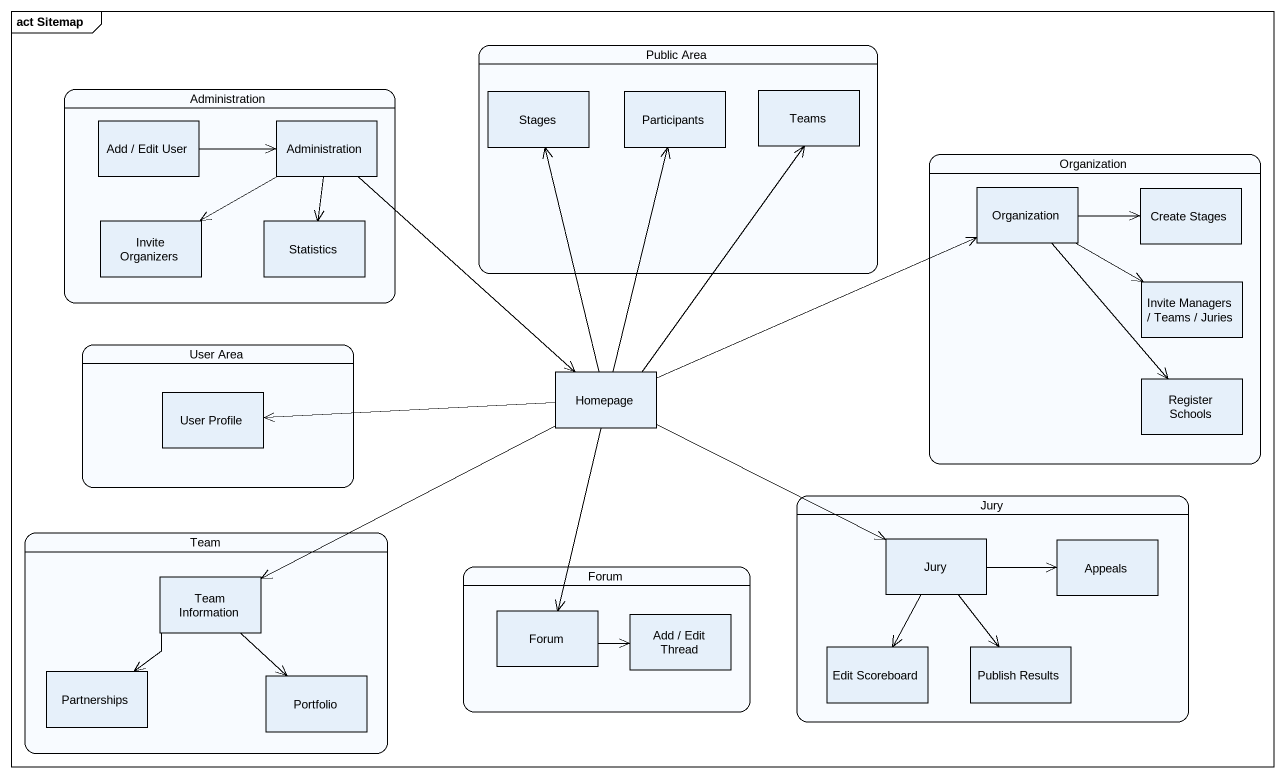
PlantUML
@startuml
mainframe act Sitemap
hide empty description
state "Public Area" as Public_Area {
  state Stages <<object>>
  state Participants <<object>>
  state Teams <<object>>
}
state Administration {
  state "Add / Edit User" as Add_Edit_User <<object>>
  state "Administration" as Administration_2 <<object>>
  state "Invite Organizers" as Invite_Organizers <<object>>
  state Statistics <<object>>
}
state Organization {
  state "Organization" as Organization_2 <<object>>
  state "Create Stages" as Create_Stages <<object>>
  state "Invite Managers / Teams / Juries" as Invite_Managers_Teams_Juries <<object>>
  state "Register Schools" as Register_Schools <<object>>
}
state "User Area" as User_Area {
  state "User Profile" as User_Profile <<object>>
}
state Homepage <<object>>
state Jury {
  state "Jury" as Jury_2 <<object>>
  state Appeals <<object>>
  state "Edit Scoreboard" as Edit_Scoreboard <<object>>
  state "Publish Results" as Publish_Results <<object>>
}
state Team {
  state "Team Information" as Team_Information <<object>>
  state Partnerships <<object>>
  state Portfolio <<object>>
}
state Forum {
  state "Forum" as Forum_2 <<object>>
  state "Add / Edit Thread" as Add_Edit_Thread <<object>>
}
Add_Edit_User -right-> Administration_2
Administration_2 -left-> Invite_Organizers
Administration_2 --> Statistics
Administration_2 --> Homepage
Organization_2 -right-> Create_Stages
Organization_2 -right-> Invite_Managers_Teams_Juries
Organization_2 --> Register_Schools
Homepage -up-> Stages
Homepage -up-> Participants
Homepage -up-> Teams
Homepage -right-> Organization_2
Homepage -left-> User_Profile
Homepage -right-> Jury_2
Homepage -left-> Team_Information
Homepage --> Forum_2
Jury_2 -right-> Appeals
Jury_2 --> Edit_Scoreboard
Jury_2 --> Publish_Results
Team_Information --> Partnerships
Team_Information --> Portfolio
Forum_2 -right-> Add_Edit_Thread
@enduml
